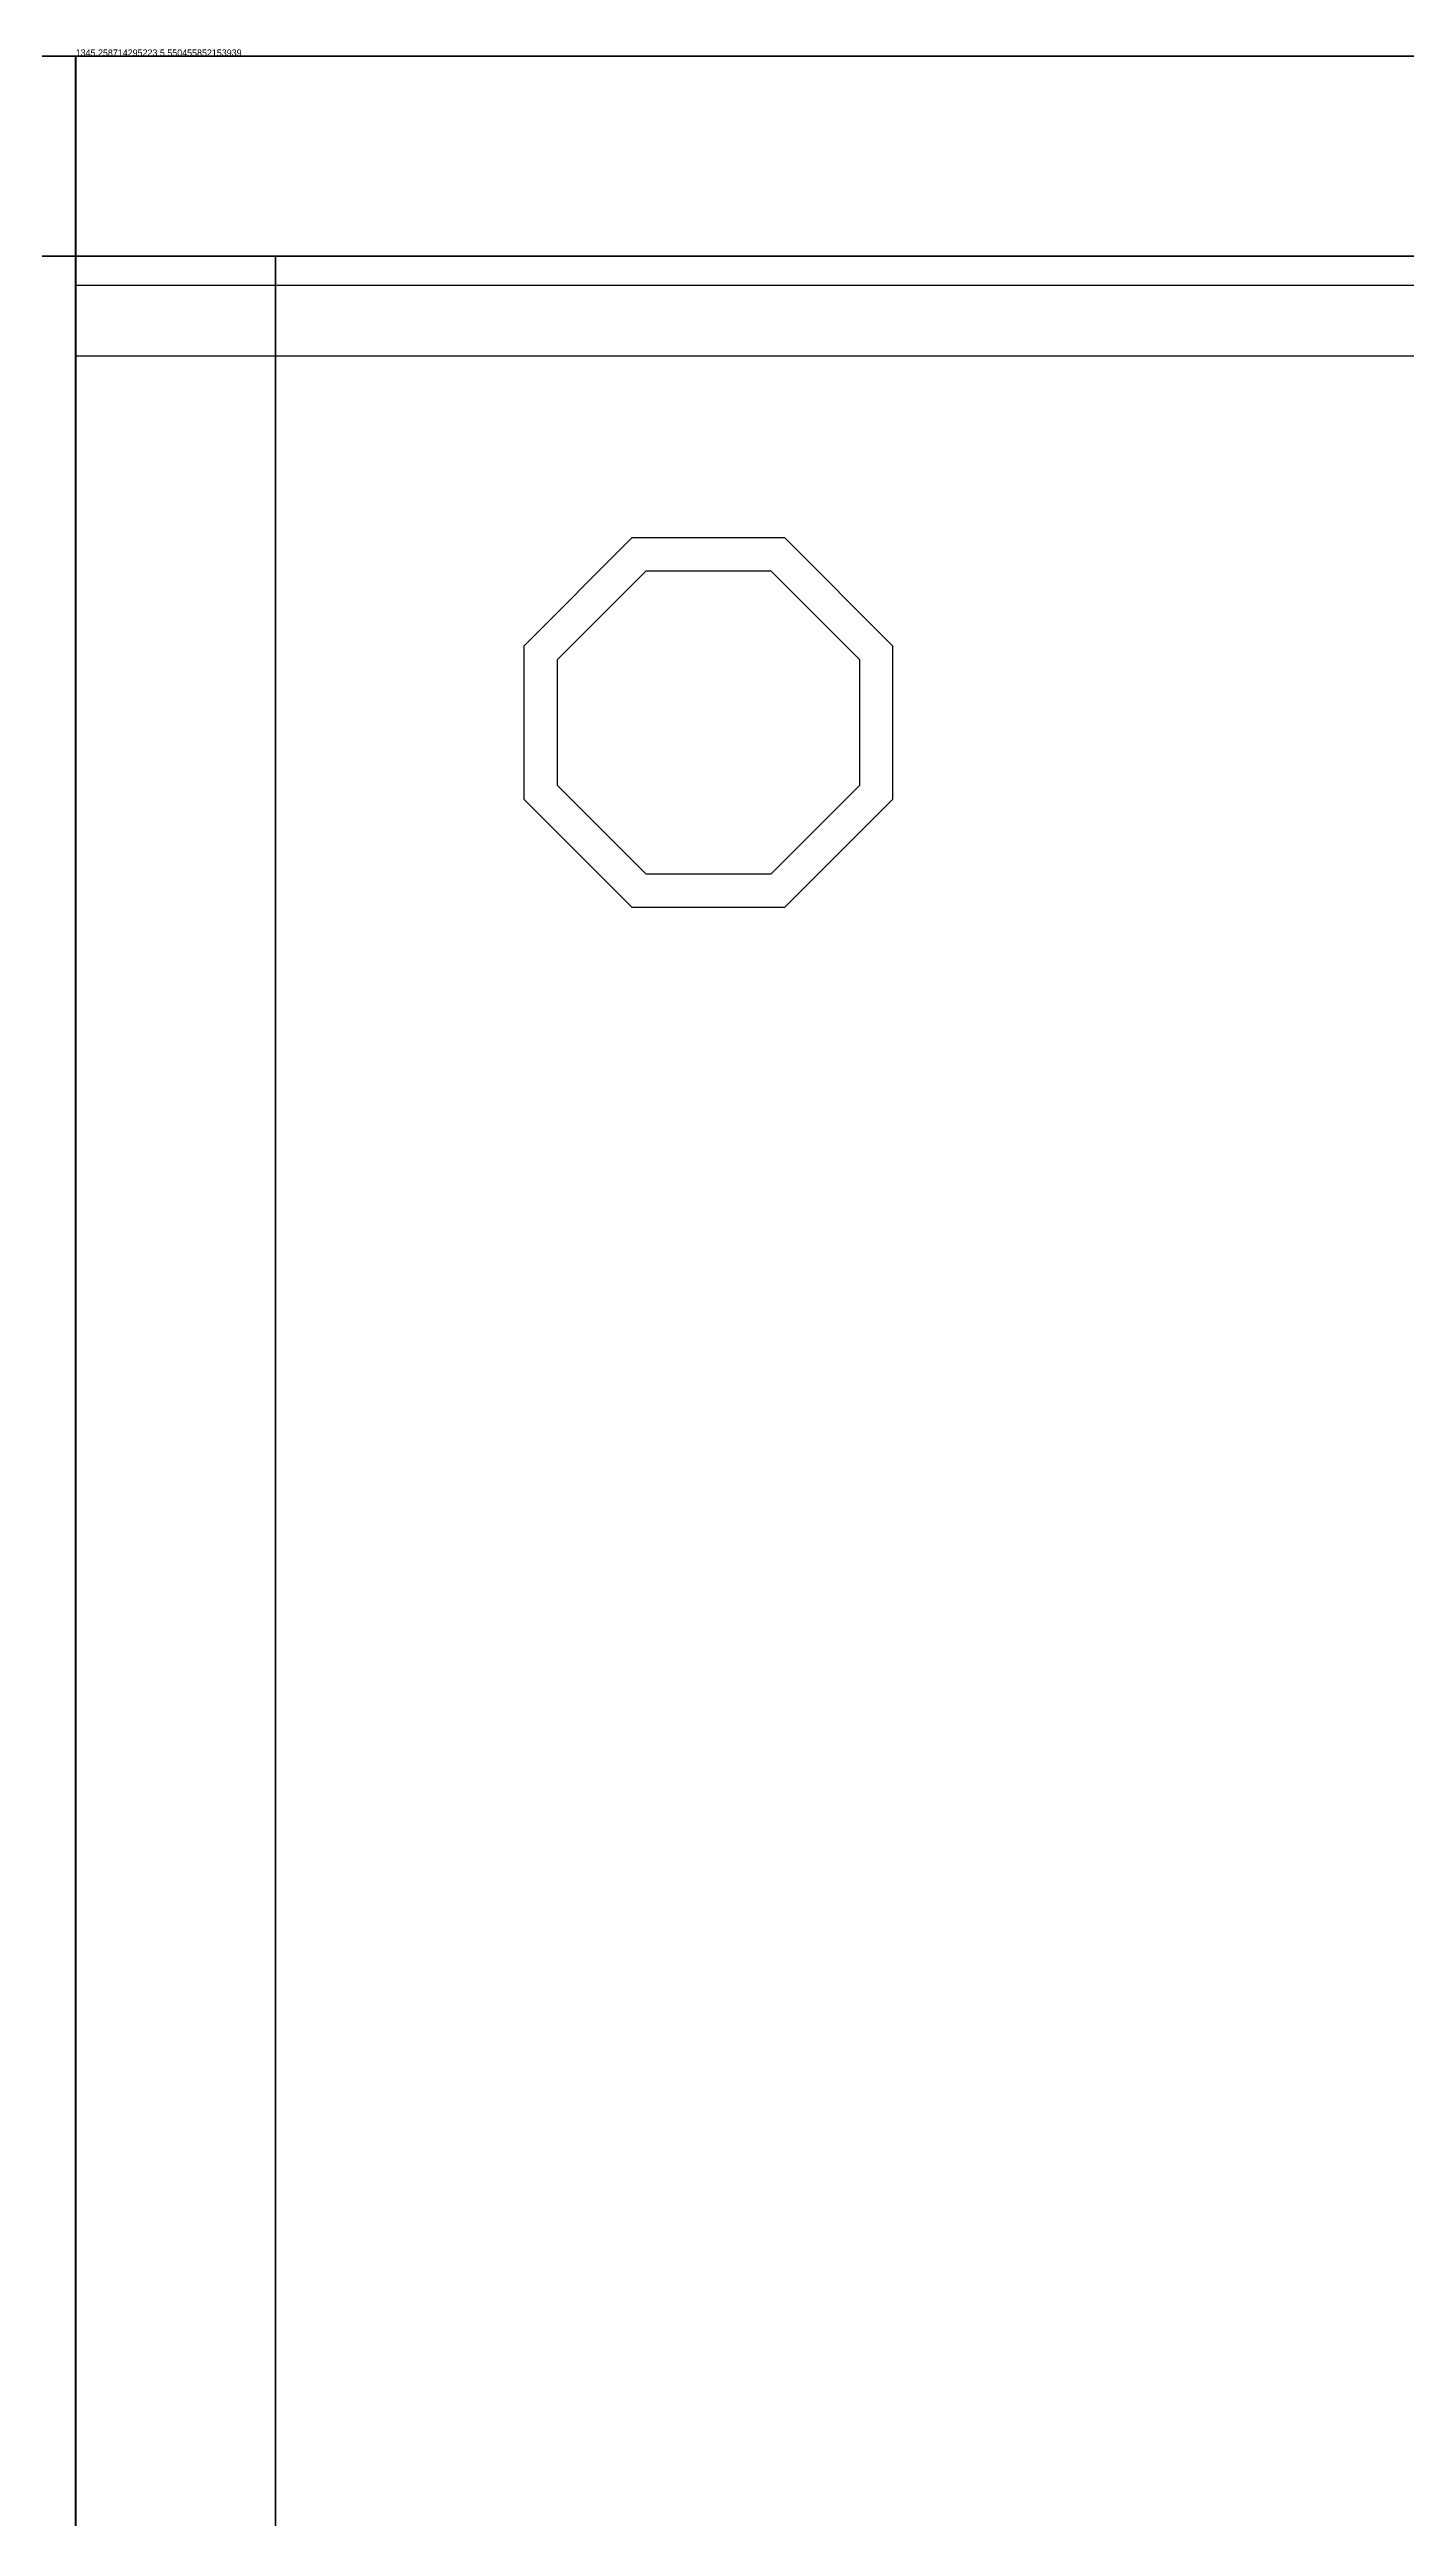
# Model space of a CAD drawing. Header units: millimetres. Extents: x 38967 to 51721, y 49836 to 53207.
# Drawn here: x 48755.15 to 48775.53, y 52280.79 to 52317.85 of the extents above; entities that cross this region are included whole.
import ezdxf

# ---------------------------------------------------------------- set-up
doc = ezdxf.new("R2010")
doc.units = ezdxf.units.MM
doc.header["$LTSCALE"] = 5
for name, color, linetype in [('200-EquipBorder-2d', 9, 'Continuous'), ('200-EquipInternal-2d', 252, 'Continuous'), ('200-EquipSteel-3d', 9, 'Continuous'), ('HG-001 Duvar', 6, 'Continuous')]:
    doc.layers.add(name, color=color, linetype=linetype)
doc.layers.add('200-InsPoint-3D', color=3, linetype='Continuous', plot=False)

# ---------------------------------------------------------------- blocks, each defined once
blk = doc.blocks.new('HB1P4CU')
at = {"layer": '200-EquipBorder-2d'}
blk.add_lwpolyline([(0, -700), (1722, -700), (1722, 0), (0, 0)], close=True, dxfattribs=at)
at = {"layer": '200-EquipSteel-3d'}
for points in [[(0, 0, 1000), (0, 0, 850), (1722, 0, 850), (1722, 0, 1000)], [(0, 0, 1000), (1722, 0, 1000), (1722, -30, 1000), (0, -30, 1000)], [(0, 0, 900), (0, 0, 850), (1722, 0, 850), (1722, 0, 900)], [(0, 0, 850), (0, -700, 850), (1722, -700, 850), (1722, 0, 850)], [(1722, 0, 900), (1722, 0, 900), (0, 0, 900)], [(1722, 0, 900), (1722, -700, 900), (0, -700, 900), (0, 0, 900)], [(1722, 0, 900), (1722, 0, 850), (1722, 0, 900)], [(1722, 0, 850), (1722, -700, 850), (1722, -700, 900), (1722, 0, 900)], [(0, -30, 1000), (1722, -30, 1000), (1722, -30, 915), (0, -30, 915)]]:
    blk.add_3dface(points, dxfattribs=at)
at = {"layer": '200-EquipSteel-3d', "invisible_edges": 15}
blk.add_3dface([(1722, 0, 900), (1722, 0, 1000), (1722, -30, 1000), (1722, -30, 900)], dxfattribs=at)
at = {"layer": '200-InsPoint-3D'}
blk.add_point((1722, 0), dxfattribs=at)
blk.add_attdef('DISTANG', (0, 0), '', height=1, dxfattribs=at)
at = {"layer": '200-EquipSteel-3d'}
mesh = blk.add_polymesh((6, 3), dxfattribs=at)
for k, corner in enumerate([(1722, -635, 850), (1722, -635, 200), (1722, -635, 200), (0, -635, 850), (0, -635, 200), (0, -635, 200), (0, 0, 850), (0, 0, 200), (0, -635, 200), (1722, 0, 850), (1722, 0, 200), (1722, -635, 200), (1722, 0, 850), (1722, 0, 850), (1722, -635, 850), (0, 0, 850), (0, 0, 850), (0, -635, 850)]):
    mesh.set_mesh_vertex(divmod(k, 3), corner)
blk = doc.blocks.new('MTN1810P')
at = {"layer": '200-EquipBorder-2d'}
blk.add_lwpolyline([(0, 0), (1800, 0), (1800, -700), (0, -700)], close=True, dxfattribs=at)
at = {"layer": '200-EquipInternal-2d'}
blk.add_line((0, -30), (1800, -30), dxfattribs=at)
at = {"layer": '200-EquipSteel-3d'}
for p, q in [((0, -700, 850), (0, 0, 850)), ((0, -700, 900), (0, -45, 900))]:
    blk.add_line(p, q, dxfattribs=at)
at = {"layer": '200-EquipSteel-3d', "elevation": 50}
blk.add_lwpolyline([(83.52, -72.28), (67.28, -88.52), (67.28, -111.48), (83.52, -127.72), (106.48, -127.72), (122.72, -111.48), (122.72, -88.52), (106.48, -72.28)], close=True, dxfattribs=at)
at = {"layer": '200-EquipSteel-3d'}
blk.add_lwpolyline([(85.59, -77.28), (72.28, -90.59), (72.28, -109.41), (85.59, -122.72), (104.41, -122.72), (117.72, -109.41), (117.72, -90.59), (104.41, -77.28)], close=True, dxfattribs=at)
for points in [[(1800, 0, 850), (1800, 0, 239.99), (-0.01, 0, 239.99), (0, 0, 850)], [(1800, 0, 850), (1800, -700, 850), (0, -700, 850), (0, 0, 850)], [(0, -30, 1000), (1800, -30, 1000), (1800, 0, 1000), (0, 0, 1000)], [(0, 0, 1000), (0, 0, 850), (1800, 0, 850), (1800, 0, 1000)], [(-0.01, -30, 239.99), (-0.01, 0, 239.99), (-0.01, 0, 849.99), (0, -30.01, 849.99)], [(0, 0, 849.99), (-0.01, -30.01, 849.99), (1800.01, -30, 849.99), (1799.99, 0, 849.99)], [(1800.01, 0, 239.99), (1799.99, -30, 239.99), (-0.01, -30, 239.99), (-0.01, 0, 239.99)], [(-0.01, -670.01, 200.01), (-0.01, -30, 200.01), (-0.01, -30, 850), (-0.01, -670, 850.01)], [(-0.01, -30.01, 199.99), (29.99, -30.01, 199.99), (29.99, -30, 849.99), (-0.01, -30.01, 849.99)], [(-0.01, -670, 850), (29.99, -669.99, 850), (29.99, -30, 849.99), (-0.01, -30, 850)], [(0, -30, 849.99), (-0.01, -30, 239.99), (1799.99, -30, 239.99), (1800, -30, 849.99)], [(-0.01, -670.01, 200.01), (29.99, -670, 200.01), (29.99, -30.01, 200), (-0.01, -30.01, 200.01)], [(0, -30, 1000), (1800, -30, 1000), (1800, -30, 915), (0, -30, 915)], [(0, -30, 915), (0, -34.39, 904.39), (1800, -34.39, 904.39), (1800, -30, 915)], [(29.99, -670, 200), (29.99, -30, 200), (29.99, -30, 849.99), (29.99, -670, 850)], [(29.99, -610, 490), (29.99, -30, 490), (29.99, -30.01, 529.99), (29.99, -610, 530)], [(29.99, -670, 240), (29.99, -30, 240), (1769.99, -30, 240), (1769.99, -670, 240)], [(1769.99, -670, 200), (1769.99, -30, 200), (29.99, -30, 200), (29.99, -670, 200.01)], [(29.99, -30.01, 200), (29.99, -30, 239.99), (1769.99, -30, 239.99), (1769.99, -30, 200.01)], [(29.99, -610, 530), (29.99, -30.01, 529.99), (1769.99, -30.01, 529.99), (1769.99, -610, 530)], [(1769.99, -30.01, 490), (29.99, -30.01, 490), (29.99, -30.01, 529.99), (1769.99, -30.01, 530)], [(0, -45, 900), (0, -34.39, 904.39), (1800, -34.39, 904.39), (1800, -45, 900)]]:
    blk.add_3dface(points, dxfattribs=at)
at = {"layer": '200-EquipSteel-3d', "invisible_edges": 15}
for points in [[(1800, 0, 900), (0, 0, 900), (0, -700, 900), (1800, -700, 900)], [(0, 0, 850), (0, -700, 850), (0, -700, 900), (0, 0, 900)], [(0, 0, 900), (0, 0, 1000), (0, -30, 1000), (0, -30, 900)], [(0, -30, 900), (0, -30, 915), (0, -34.39, 904.39), (0, -45, 900)]]:
    blk.add_3dface(points, dxfattribs=at)
at = {"layer": '200-InsPoint-3D'}
blk.add_point((0, 0), dxfattribs=at)
blk.add_attdef('DISTANG', (0, 0), '', height=1, dxfattribs=at)

msp = doc.modelspace()

# ---------------------------------------------------------------- linework, layer by layer
at = {"layer": 'HG-001 Duvar'}
msp.add_line((49131.341, 52317.744), (48573.341, 52317.744), dxfattribs=at)

# ---------------------------------------------------------------- block references
at = {"xscale": 0.09999999999854481, "yscale": 0.09999999999854481, "zscale": 0.1}
msp.add_blockref('HB1P4CU', (48583.341, 52317.744), dxfattribs=at)
at = {"xscale": 0.1000000000003638, "yscale": 0.09999999999854481, "zscale": 0.1000000000003638}
msp.add_blockref('MTN1810P', (48755.541, 52317.744), dxfattribs=at).add_auto_attribs({'DISTANG': '1345.258714295223^I5.550455852153939'})

doc.saveas('drawing.dxf')
